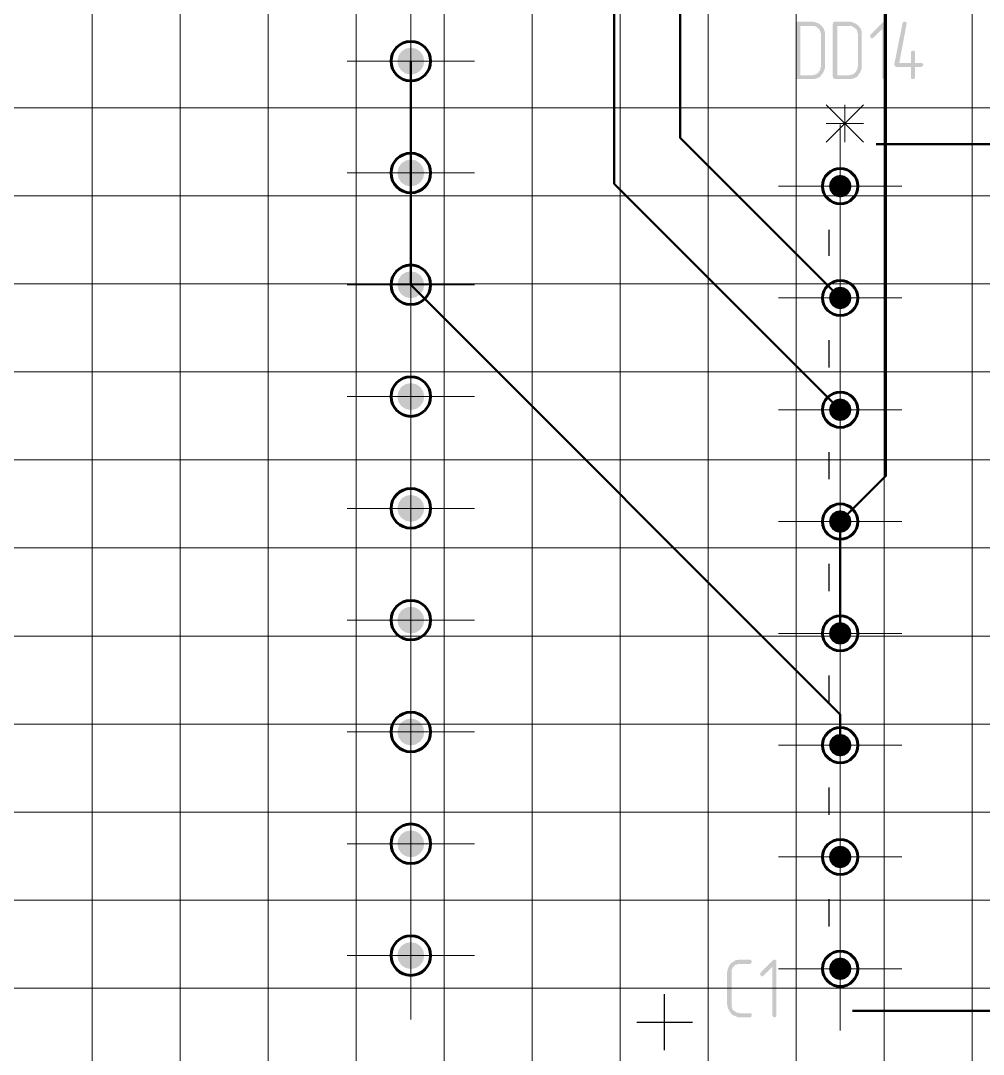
# Model space of a CAD drawing. Extents: x 260 to 1101, y 70 to 664.
# Drawn here: x 572.07 to 615.82, y 403.78 to 450.75 of the extents above; entities that cross this region are included whole.
import ezdxf

# ---------------------------------------------------------------- set-up
doc = ezdxf.new("R2010")
doc.units = 0
doc.header["$MEASUREMENT"] = 0
doc.layers.add('PDF _Геометрия', color=7, linetype='CONTINUOUS')
doc.layers.add('PDF _Сплошная заливка', color=7, linetype='CONTINUOUS')

msp = doc.modelspace()

# ---------------------------------------------------------------- hatches: boundary and pattern name
at = {"layer": 'PDF _Сплошная заливка', "transparency": 33554559}
h = msp.add_hatch(color=256, dxfattribs=at)
h.paths.add_polyline_path([(608.06, 450.501), (607.502, 450.501), (607.502, 448.266), (608.086, 448.266), (608.111, 448.292), (608.136, 448.292), (608.187, 448.292), (608.213, 448.317), (608.263, 448.342), (608.314, 448.368), (608.314, 448.393), (608.34, 448.393), (608.34, 448.419), (608.365, 448.444), (608.39, 448.495), (608.416, 448.546), (608.416, 448.596), (608.441, 448.647), (608.441, 450.146), (608.441, 450.146), (608.441, 450.171), (608.416, 450.197), (608.416, 450.222), (608.39, 450.273), (608.39, 450.324), (608.365, 450.349), (608.314, 450.4), (608.314, 450.4), (608.289, 450.425), (608.263, 450.425), (608.238, 450.451), (608.213, 450.476), (608.162, 450.501), (608.111, 450.501)], flags=0)
h.paths.add_polyline_path([(608.086, 450.705), (608.136, 450.679), (608.187, 450.679), (608.238, 450.654), (608.314, 450.628), (608.39, 450.578), (608.416, 450.552), (608.441, 450.527), (608.441, 450.527), (608.466, 450.527), (608.466, 450.501), (608.492, 450.476), (608.543, 450.425), (608.568, 450.374), (608.594, 450.298), (608.619, 450.222), (608.619, 450.171), (608.619, 450.146), (608.619, 448.647), (608.619, 448.647), (608.619, 448.622), (608.619, 448.622), (608.619, 448.596), (608.619, 448.571), (608.594, 448.52), (608.568, 448.444), (608.543, 448.393), (608.492, 448.317), (608.466, 448.292), (608.441, 448.241), (608.441, 448.241), (608.416, 448.215), (608.39, 448.19), (608.34, 448.165), (608.289, 448.139), (608.213, 448.114), (608.136, 448.088), (608.086, 448.088), (608.06, 448.088), (607.375, 448.088), (607.375, 448.088), (607.349, 448.088), (607.324, 448.114), (607.324, 448.139), (607.299, 448.165), (607.299, 448.19), (607.299, 450.603), (607.299, 450.603), (607.299, 450.603), (607.299, 450.628), (607.324, 450.654), (607.324, 450.679), (607.349, 450.679), (607.375, 450.705), (607.4, 450.705)], flags=0)
h = msp.add_hatch(color=256, dxfattribs=at)
h.paths.add_polyline_path([(609.736, 450.501), (609.177, 450.501), (609.177, 448.266), (609.761, 448.266), (609.787, 448.292), (609.812, 448.292), (609.863, 448.292), (609.914, 448.317), (609.939, 448.342), (609.99, 448.368), (609.99, 448.393), (610.015, 448.393), (610.015, 448.419), (610.041, 448.444), (610.066, 448.495), (610.092, 448.546), (610.092, 448.596), (610.117, 448.647), (610.117, 450.146), (610.117, 450.146), (610.117, 450.171), (610.092, 450.197), (610.092, 450.222), (610.092, 450.273), (610.066, 450.324), (610.041, 450.349), (609.99, 450.4), (609.99, 450.4), (609.965, 450.425), (609.939, 450.425), (609.914, 450.451), (609.888, 450.476), (609.838, 450.501), (609.787, 450.501)], flags=0)
h.paths.add_polyline_path([(609.761, 450.705), (609.812, 450.679), (609.863, 450.679), (609.914, 450.654), (609.99, 450.628), (610.066, 450.578), (610.092, 450.552), (610.117, 450.527), (610.117, 450.527), (610.142, 450.527), (610.142, 450.501), (610.168, 450.476), (610.219, 450.425), (610.244, 450.374), (610.269, 450.298), (610.295, 450.222), (610.295, 450.171), (610.295, 450.146), (610.295, 448.647), (610.295, 448.647), (610.295, 448.622), (610.295, 448.622), (610.295, 448.596), (610.295, 448.571), (610.269, 448.52), (610.244, 448.444), (610.219, 448.393), (610.168, 448.317), (610.142, 448.292), (610.117, 448.241), (610.117, 448.241), (610.092, 448.215), (610.066, 448.19), (610.015, 448.165), (609.965, 448.139), (609.888, 448.114), (609.812, 448.088), (609.761, 448.088), (609.736, 448.088), (609.051, 448.088), (609.051, 448.088), (609.025, 448.088), (609.025, 448.114), (609, 448.139), (609, 448.165), (608.974, 448.19), (608.974, 450.603), (608.974, 450.603), (608.974, 450.603), (609, 450.628), (609, 450.654), (609, 450.679), (609.025, 450.679), (609.051, 450.705), (609.076, 450.705)], flags=0)
for points in [[(611.336, 450.705), (611.361, 450.679), (611.387, 450.679), (611.387, 450.679), (611.387, 450.654), (611.412, 450.628), (611.412, 450.603), (611.412, 448.19), (611.412, 448.165), (611.412, 448.165), (611.387, 448.139), (611.387, 448.114), (611.387, 448.114), (611.361, 448.088), (611.336, 448.088), (611.31, 448.088), (611.31, 448.088), (611.31, 448.088), (611.285, 448.088), (611.26, 448.114), (611.234, 448.114), (611.234, 448.139), (611.234, 448.139), (611.234, 448.19), (611.234, 450.374), (610.828, 449.968), (610.828, 449.968), (610.803, 449.968), (610.777, 449.943), (610.752, 449.943), (610.752, 449.943), (610.726, 449.943), (610.701, 449.968), (610.701, 449.968), (610.676, 449.993), (610.676, 449.993), (610.676, 450.019), (610.676, 450.044), (610.676, 450.044), (610.676, 450.07), (610.676, 450.07), (610.701, 450.12), (611.26, 450.679), (611.26, 450.679), (611.26, 450.679), (611.285, 450.705), (611.31, 450.705), (611.31, 450.705)], [(612.275, 450.705), (612.275, 450.679), (612.301, 450.679), (612.301, 450.679), (612.326, 450.654), (612.326, 450.628), (612.326, 450.603), (612.326, 450.578), (611.996, 448.825), (612.529, 448.825), (612.529, 449.308), (612.529, 449.308), (612.529, 449.308), (612.529, 449.333), (612.554, 449.358), (612.554, 449.358), (612.58, 449.384), (612.605, 449.384), (612.631, 449.384), (612.631, 449.384), (612.631, 449.384), (612.656, 449.384), (612.681, 449.358), (612.681, 449.358), (612.707, 449.358), (612.707, 449.333), (612.707, 449.308), (612.707, 448.825), (612.986, 448.825), (613.012, 448.825), (613.037, 448.825), (613.062, 448.8), (613.062, 448.8), (613.062, 448.774), (613.088, 448.774), (613.088, 448.749), (613.088, 448.749), (613.088, 448.723), (613.062, 448.698), (613.062, 448.673), (613.062, 448.673), (613.037, 448.673), (613.012, 448.647), (612.986, 448.647), (612.707, 448.647), (612.707, 448.19), (612.707, 448.165), (612.707, 448.165), (612.707, 448.139), (612.681, 448.114), (612.681, 448.114), (612.656, 448.088), (612.656, 448.088), (612.631, 448.088), (612.605, 448.088), (612.605, 448.088), (612.58, 448.088), (612.554, 448.114), (612.554, 448.114), (612.529, 448.139), (612.529, 448.139), (612.529, 448.19), (612.529, 448.647), (611.869, 448.647), (611.844, 448.647), (611.818, 448.673), (611.793, 448.673), (611.793, 448.673), (611.793, 448.698), (611.793, 448.723), (611.767, 448.749), (611.767, 448.749), (612.148, 450.628), (612.148, 450.628), (612.148, 450.654), (612.174, 450.654), (612.174, 450.679), (612.25, 450.705), (612.25, 450.705)], [(589.801, 448.906), (589.189, 448.906), (589.236, 449.14), (589.368, 449.339), (589.567, 449.471), (589.801, 449.518)], [(589.801, 448.906), (589.801, 448.294), (589.567, 448.341), (589.368, 448.474), (589.236, 448.672), (589.189, 448.906)], [(589.801, 443.826), (589.189, 443.826), (589.236, 444.061), (589.368, 444.259), (589.567, 444.391), (589.801, 444.438)], [(589.801, 443.826), (589.801, 443.214), (589.567, 443.261), (589.368, 443.394), (589.236, 443.592), (589.189, 443.826)], [(609.314, 443.226), (609.314, 443.736), (609.509, 443.697), (609.674, 443.587), (609.785, 443.421), (609.824, 443.226)], [(609.314, 443.226), (609.314, 442.716), (609.119, 442.755), (608.954, 442.866), (608.843, 443.031), (608.804, 443.226)], [(589.801, 438.746), (589.189, 438.746), (589.236, 438.981), (589.368, 439.179), (589.567, 439.311), (589.801, 439.358)], [(589.801, 438.746), (589.801, 438.134), (589.567, 438.181), (589.368, 438.314), (589.236, 438.512), (589.189, 438.746)], [(609.314, 438.146), (609.314, 438.656), (609.509, 438.617), (609.674, 438.507), (609.785, 438.341), (609.824, 438.146)], [(609.314, 438.146), (609.314, 437.636), (609.119, 437.675), (608.954, 437.786), (608.843, 437.951), (608.804, 438.146)], [(589.801, 433.666), (589.189, 433.666), (589.236, 433.901), (589.368, 434.099), (589.567, 434.231), (589.801, 434.278)], [(589.801, 433.666), (589.801, 433.054), (589.567, 433.101), (589.368, 433.234), (589.236, 433.432), (589.189, 433.666)], [(609.314, 433.066), (609.314, 433.576), (609.509, 433.537), (609.674, 433.427), (609.785, 433.261), (609.824, 433.066)], [(609.314, 433.066), (609.314, 432.556), (609.119, 432.595), (608.954, 432.706), (608.843, 432.871), (608.804, 433.066)], [(589.801, 428.586), (589.189, 428.586), (589.236, 428.821), (589.368, 429.019), (589.567, 429.151), (589.801, 429.198)], [(589.801, 428.586), (589.801, 427.974), (589.567, 428.021), (589.368, 428.154), (589.236, 428.352), (589.189, 428.586)], [(609.314, 427.986), (609.314, 428.496), (609.509, 428.457), (609.674, 428.347), (609.785, 428.181), (609.824, 427.986)], [(609.314, 427.986), (609.314, 427.476), (609.119, 427.515), (608.954, 427.626), (608.843, 427.791), (608.804, 427.986)], [(589.801, 423.506), (589.189, 423.506), (589.236, 423.741), (589.368, 423.939), (589.567, 424.071), (589.801, 424.118)], [(589.801, 423.506), (589.801, 422.894), (589.567, 422.941), (589.368, 423.074), (589.236, 423.272), (589.189, 423.506)], [(609.314, 422.906), (609.314, 423.416), (609.509, 423.377), (609.674, 423.267), (609.785, 423.101), (609.824, 422.906)], [(609.314, 422.906), (609.314, 422.396), (609.119, 422.435), (608.954, 422.546), (608.843, 422.711), (608.804, 422.906)], [(589.801, 418.426), (589.189, 418.426), (589.236, 418.661), (589.368, 418.859), (589.567, 418.991), (589.801, 419.038)], [(589.801, 418.426), (589.801, 417.814), (589.567, 417.861), (589.368, 417.994), (589.236, 418.192), (589.189, 418.426)], [(609.314, 417.826), (609.314, 418.336), (609.509, 418.297), (609.674, 418.187), (609.785, 418.021), (609.824, 417.826)], [(609.314, 417.826), (609.314, 417.316), (609.119, 417.355), (608.954, 417.466), (608.843, 417.631), (608.804, 417.826)], [(589.801, 413.346), (589.189, 413.346), (589.236, 413.581), (589.368, 413.779), (589.567, 413.911), (589.801, 413.958)], [(589.801, 413.346), (589.801, 412.734), (589.567, 412.781), (589.368, 412.914), (589.236, 413.112), (589.189, 413.346)], [(609.314, 412.746), (609.314, 413.256), (609.509, 413.217), (609.674, 413.107), (609.785, 412.941), (609.824, 412.746)], [(609.314, 412.746), (609.314, 412.236), (609.119, 412.275), (608.954, 412.386), (608.843, 412.551), (608.804, 412.746)], [(589.801, 408.266), (589.189, 408.266), (589.236, 408.501), (589.368, 408.699), (589.567, 408.831), (589.801, 408.878)], [(589.801, 408.266), (589.801, 407.654), (589.567, 407.701), (589.368, 407.834), (589.236, 408.032), (589.189, 408.266)], [(609.314, 407.666), (609.314, 408.176), (609.509, 408.137), (609.674, 408.027), (609.785, 407.861), (609.824, 407.666)], [(605.216, 408.083), (605.242, 408.058), (605.267, 408.058), (605.267, 408.033), (605.293, 408.033), (605.293, 408.007), (605.293, 407.982), (605.293, 407.982), (605.293, 407.956), (605.293, 407.956), (605.267, 407.931), (605.267, 407.906), (605.267, 407.906), (605.242, 407.906), (605.216, 407.88), (604.709, 407.88), (604.683, 407.88), (604.658, 407.88), (604.607, 407.855), (604.556, 407.855), (604.531, 407.829), (604.48, 407.779), (604.48, 407.779), (604.455, 407.779), (604.455, 407.753), (604.429, 407.702), (604.404, 407.677), (604.379, 407.626), (604.379, 407.575), (604.379, 407.525), (604.379, 406.026), (604.379, 406.026), (604.379, 406.001), (604.379, 405.975), (604.379, 405.924), (604.404, 405.899), (604.404, 405.848), (604.429, 405.797), (604.48, 405.772), (604.48, 405.747), (604.506, 405.747), (604.531, 405.721), (604.556, 405.721), (604.582, 405.696), (604.632, 405.67), (604.683, 405.67), (604.734, 405.645), (605.216, 405.645), (605.216, 405.645), (605.242, 405.645), (605.267, 405.62), (605.267, 405.62), (605.293, 405.62), (605.293, 405.594), (605.293, 405.569), (605.293, 405.569), (605.293, 405.543), (605.293, 405.518), (605.267, 405.493), (605.267, 405.493), (605.267, 405.493), (605.242, 405.467), (605.216, 405.467), (604.734, 405.467), (604.709, 405.467), (604.658, 405.467), (604.607, 405.493), (604.556, 405.518), (604.48, 405.543), (604.429, 405.569), (604.379, 405.594), (604.353, 405.645), (604.353, 405.645), (604.353, 405.645), (604.328, 405.67), (604.302, 405.696), (604.277, 405.747), (604.252, 405.797), (604.201, 405.874), (604.201, 405.95), (604.201, 405.975), (604.175, 406.026), (604.175, 407.525), (604.175, 407.525), (604.175, 407.525), (604.175, 407.55), (604.201, 407.55), (604.201, 407.601), (604.201, 407.652), (604.226, 407.702), (604.252, 407.779), (604.302, 407.855), (604.302, 407.88), (604.353, 407.906), (604.353, 407.906), (604.353, 407.906), (604.379, 407.931), (604.404, 407.956), (604.455, 407.982), (604.506, 408.033), (604.582, 408.058), (604.658, 408.058), (604.709, 408.083)], [(606.359, 408.083), (606.359, 408.058), (606.384, 408.058), (606.384, 408.058), (606.41, 408.033), (606.41, 408.007), (606.41, 407.982), (606.41, 405.569), (606.41, 405.543), (606.41, 405.543), (606.41, 405.518), (606.384, 405.493), (606.384, 405.493), (606.384, 405.493), (606.359, 405.467), (606.334, 405.467), (606.334, 405.467), (606.308, 405.467), (606.283, 405.467), (606.257, 405.493), (606.257, 405.493), (606.257, 405.518), (606.232, 405.518), (606.232, 405.569), (606.232, 407.753), (605.826, 407.347), (605.826, 407.347), (605.826, 407.347), (605.8, 407.321), (605.775, 407.321), (605.75, 407.321), (605.75, 407.321), (605.724, 407.347), (605.699, 407.347), (605.699, 407.372), (605.699, 407.372), (605.673, 407.398), (605.673, 407.423), (605.673, 407.423), (605.673, 407.448), (605.699, 407.448), (605.699, 407.499), (606.257, 408.058), (606.257, 408.058), (606.283, 408.058), (606.308, 408.083), (606.334, 408.083), (606.334, 408.083)], [(609.314, 407.666), (609.314, 407.156), (609.119, 407.195), (608.954, 407.306), (608.843, 407.471), (608.804, 407.666)]]:
    msp.add_hatch(color=256, dxfattribs=at).paths.add_polyline_path(points)
at = {"layer": 'PDF _Сплошная заливка', "true_color": 0xffffff, "transparency": 33554559}
for points in [[(589.801, 449.518), (590.035, 449.471), (590.233, 449.339), (590.366, 449.14), (590.412, 448.906), (589.801, 448.906)], [(590.412, 448.906), (590.366, 448.672), (590.233, 448.474), (590.035, 448.341), (589.801, 448.294), (589.801, 448.906)], [(589.801, 444.438), (590.035, 444.391), (590.233, 444.259), (590.366, 444.061), (590.412, 443.826), (589.801, 443.826)], [(590.412, 443.826), (590.366, 443.592), (590.233, 443.394), (590.035, 443.261), (589.801, 443.214), (589.801, 443.826)], [(608.804, 443.226), (608.843, 443.421), (608.954, 443.587), (609.119, 443.697), (609.314, 443.736), (609.314, 443.226)], [(609.824, 443.226), (609.785, 443.031), (609.674, 442.866), (609.509, 442.755), (609.314, 442.716), (609.314, 443.226)], [(589.801, 439.358), (590.035, 439.311), (590.233, 439.179), (590.366, 438.981), (590.412, 438.746), (589.801, 438.746)], [(590.412, 438.746), (590.366, 438.512), (590.233, 438.314), (590.035, 438.181), (589.801, 438.134), (589.801, 438.746)], [(608.804, 438.146), (608.843, 438.341), (608.954, 438.507), (609.119, 438.617), (609.314, 438.656), (609.314, 438.146)], [(609.824, 438.146), (609.785, 437.951), (609.674, 437.786), (609.509, 437.675), (609.314, 437.636), (609.314, 438.146)], [(589.801, 434.278), (590.035, 434.231), (590.233, 434.099), (590.366, 433.901), (590.412, 433.666), (589.801, 433.666)], [(590.412, 433.666), (590.366, 433.432), (590.233, 433.234), (590.035, 433.101), (589.801, 433.054), (589.801, 433.666)], [(608.804, 433.066), (608.843, 433.261), (608.954, 433.427), (609.119, 433.537), (609.314, 433.576), (609.314, 433.066)], [(609.824, 433.066), (609.785, 432.871), (609.674, 432.706), (609.509, 432.595), (609.314, 432.556), (609.314, 433.066)], [(589.801, 429.198), (590.035, 429.151), (590.233, 429.019), (590.366, 428.821), (590.412, 428.586), (589.801, 428.586)], [(590.412, 428.586), (590.366, 428.352), (590.233, 428.154), (590.035, 428.021), (589.801, 427.974), (589.801, 428.586)], [(608.804, 427.986), (608.843, 428.181), (608.954, 428.347), (609.119, 428.457), (609.314, 428.496), (609.314, 427.986)], [(609.824, 427.986), (609.785, 427.791), (609.674, 427.626), (609.509, 427.515), (609.314, 427.476), (609.314, 427.986)], [(589.801, 424.118), (590.035, 424.071), (590.233, 423.939), (590.366, 423.741), (590.412, 423.506), (589.801, 423.506)], [(590.412, 423.506), (590.366, 423.272), (590.233, 423.074), (590.035, 422.941), (589.801, 422.894), (589.801, 423.506)], [(608.804, 422.906), (608.843, 423.101), (608.954, 423.267), (609.119, 423.377), (609.314, 423.416), (609.314, 422.906)], [(609.824, 422.906), (609.785, 422.711), (609.674, 422.546), (609.509, 422.435), (609.314, 422.396), (609.314, 422.906)], [(589.801, 419.038), (590.035, 418.991), (590.233, 418.859), (590.366, 418.661), (590.412, 418.426), (589.801, 418.426)], [(590.412, 418.426), (590.366, 418.192), (590.233, 417.994), (590.035, 417.861), (589.801, 417.814), (589.801, 418.426)], [(608.804, 417.826), (608.843, 418.021), (608.954, 418.187), (609.119, 418.297), (609.314, 418.336), (609.314, 417.826)], [(609.824, 417.826), (609.785, 417.631), (609.674, 417.466), (609.509, 417.355), (609.314, 417.316), (609.314, 417.826)], [(589.801, 413.958), (590.035, 413.911), (590.233, 413.779), (590.366, 413.581), (590.412, 413.346), (589.801, 413.346)], [(590.412, 413.346), (590.366, 413.112), (590.233, 412.914), (590.035, 412.781), (589.801, 412.734), (589.801, 413.346)], [(608.804, 412.746), (608.843, 412.941), (608.954, 413.107), (609.119, 413.217), (609.314, 413.256), (609.314, 412.746)], [(609.824, 412.746), (609.785, 412.551), (609.674, 412.386), (609.509, 412.275), (609.314, 412.236), (609.314, 412.746)], [(589.801, 408.878), (590.035, 408.831), (590.233, 408.699), (590.366, 408.501), (590.412, 408.266), (589.801, 408.266)], [(590.412, 408.266), (590.366, 408.032), (590.233, 407.834), (590.035, 407.701), (589.801, 407.654), (589.801, 408.266)], [(608.804, 407.666), (608.843, 407.861), (608.954, 408.027), (609.119, 408.137), (609.314, 408.176), (609.314, 407.666)], [(609.824, 407.666), (609.785, 407.471), (609.674, 407.306), (609.509, 407.195), (609.314, 407.156), (609.314, 407.666)]]:
    msp.add_hatch(color=7, dxfattribs=at).paths.add_polyline_path(points)

# ---------------------------------------------------------------- linework, layer by layer
at = {"layer": 'PDF _Геометрия', "lineweight": 18}
for points in [[(575.326, 380.306), (575.326, 382.786), (575.326, 592.786)], [(579.325, 381.546), (579.325, 382.786), (579.325, 592.786)], [(583.323, 380.306), (583.323, 382.786), (583.323, 592.786)], [(587.322, 381.546), (587.322, 382.786), (587.322, 592.786)], [(591.32, 380.306), (591.32, 382.786), (591.32, 592.786)], [(595.319, 381.546), (595.319, 382.786), (595.319, 592.786)], [(599.318, 380.306), (599.318, 382.786), (599.318, 592.786)], [(603.316, 381.546), (603.316, 382.786), (603.316, 592.786)], [(607.315, 380.306), (607.315, 382.786), (607.315, 592.786)], [(611.313, 381.546), (611.313, 382.786), (611.313, 592.786)], [(615.312, 380.306), (615.312, 382.786), (615.312, 592.786)], [(589.801, 446.006), (589.801, 451.806)], [(589.801, 446.306), (589.801, 451.506)], [(586.902, 448.906), (592.7, 448.906)], [(587.202, 448.906), (592.4, 448.906)], [(324.934, 446.786), (327.413, 446.786), (647.301, 446.786)], [(589.801, 440.926), (589.801, 446.726)], [(589.801, 441.226), (589.801, 446.426)], [(609.314, 440.426), (609.314, 446.026)], [(609.314, 440.726), (609.314, 445.726)], [(586.902, 443.826), (592.7, 443.826)], [(587.202, 443.826), (592.4, 443.826)], [(606.515, 443.226), (612.113, 443.226)], [(606.815, 443.226), (611.813, 443.226)], [(326.173, 442.786), (327.413, 442.786), (647.301, 442.786)], [(589.801, 435.846), (589.801, 441.646)], [(589.801, 436.146), (589.801, 441.346)], [(609.314, 435.346), (609.314, 440.946)], [(609.314, 435.646), (609.314, 440.646)], [(324.934, 438.786), (327.413, 438.786), (647.301, 438.786)], [(586.902, 438.746), (592.7, 438.746)], [(587.202, 438.746), (592.4, 438.746)], [(606.515, 438.146), (612.113, 438.146)], [(606.815, 438.146), (611.813, 438.146)], [(589.801, 430.766), (589.801, 436.566)], [(589.801, 431.066), (589.801, 436.266)], [(609.314, 430.266), (609.314, 435.866)], [(609.314, 430.566), (609.314, 435.566)], [(326.173, 434.786), (327.413, 434.786), (647.301, 434.786)], [(586.902, 433.666), (592.7, 433.666)], [(587.202, 433.666), (592.4, 433.666)], [(606.515, 433.066), (612.113, 433.066)], [(606.815, 433.066), (611.813, 433.066)], [(589.801, 425.686), (589.801, 431.486)], [(589.801, 425.986), (589.801, 431.186)], [(324.934, 430.786), (327.413, 430.786), (647.301, 430.786)], [(609.314, 425.186), (609.314, 430.786)], [(609.314, 425.486), (609.314, 430.486)], [(586.902, 428.586), (592.7, 428.586)], [(587.202, 428.586), (592.4, 428.586)], [(606.515, 427.986), (612.113, 427.986)], [(606.815, 427.986), (611.813, 427.986)], [(326.173, 426.786), (327.413, 426.786), (647.301, 426.786)], [(589.801, 420.606), (589.801, 426.406)], [(589.801, 420.906), (589.801, 426.106)], [(609.314, 420.106), (609.314, 425.706)], [(609.314, 420.406), (609.314, 425.406)], [(586.902, 423.506), (592.7, 423.506)], [(587.202, 423.506), (592.4, 423.506)], [(324.934, 422.786), (327.413, 422.786), (647.301, 422.786)], [(606.515, 422.906), (612.113, 422.906)], [(606.815, 422.906), (611.813, 422.906)], [(589.801, 415.526), (589.801, 421.326)], [(589.801, 415.826), (589.801, 421.026)], [(609.314, 415.026), (609.314, 420.626)], [(609.314, 415.326), (609.314, 420.326)], [(326.173, 418.786), (327.413, 418.786), (647.301, 418.786)], [(586.902, 418.426), (592.7, 418.426)], [(587.202, 418.426), (592.4, 418.426)], [(606.515, 417.826), (612.113, 417.826)], [(606.815, 417.826), (611.813, 417.826)], [(589.801, 410.446), (589.801, 416.246)], [(589.801, 410.746), (589.801, 415.946)], [(609.314, 409.946), (609.314, 415.546)], [(609.314, 410.246), (609.314, 415.246)], [(324.934, 414.786), (327.413, 414.786), (647.301, 414.786)], [(586.902, 413.346), (592.7, 413.346)], [(587.202, 413.346), (592.4, 413.346)], [(606.515, 412.746), (612.113, 412.746)], [(606.815, 412.746), (611.813, 412.746)], [(589.801, 405.366), (589.801, 411.166)], [(326.173, 410.786), (327.413, 410.786), (647.301, 410.786)], [(589.801, 405.666), (589.801, 410.866)], [(609.314, 404.866), (609.314, 410.466)], [(609.314, 405.166), (609.314, 410.166)], [(586.902, 408.266), (592.7, 408.266)], [(587.202, 408.266), (592.4, 408.266)], [(606.515, 407.666), (612.113, 407.666)], [(606.815, 407.666), (611.813, 407.666)], [(324.934, 406.786), (327.413, 406.786), (647.301, 406.786)]]:
    msp.add_lwpolyline(points, dxfattribs=at)
at = {"layer": 'PDF _Геометрия', "lineweight": 50}
for points in [[(609.314, 422.906), (609.314, 427.986), (611.389, 430.062), (611.389, 468.83), (609.314, 470.906), (609.314, 475.986)], [(589.801, 459.066), (587.572, 461.295), (587.572, 465.478), (588.487, 466.393), (591.584, 466.393), (602.045, 455.928), (602.045, 445.417), (609.314, 438.146)], [(609.314, 433.066), (599.049, 443.335), (599.049, 454.895), (589.801, 464.146)], [(609.314, 417.826), (609.314, 419.226), (589.801, 438.746), (589.801, 443.826), (589.801, 448.906)], [(610.953, 445.131), (623.987, 445.131)], [(609.876, 405.761), (623.987, 405.761)]]:
    msp.add_lwpolyline(points, dxfattribs=at)
at = {"layer": 'PDF _Геометрия', "lineweight": 15}
for points in [[(608.679, 446.917), (610.371, 445.224)], [(608.679, 445.224), (610.371, 446.917)], [(609.525, 445.224), (609.525, 446.917)], [(608.679, 446.071), (610.371, 446.071)]]:
    msp.add_lwpolyline(points, dxfattribs=at)
at = {"layer": 'PDF _Геометрия', "lineweight": 30}
for points in [[(608.806, 440.066), (608.806, 441.24)], [(608.806, 434.986), (608.806, 436.226)], [(608.806, 429.906), (608.806, 431.146)], [(608.806, 424.826), (608.806, 426.066)], [(608.806, 419.746), (608.806, 420.986)], [(608.806, 414.666), (608.806, 415.906)], [(608.806, 409.586), (608.806, 410.826)], [(601.336, 403.972), (601.336, 406.512)], [(600.067, 405.242), (602.606, 405.242)]]:
    msp.add_lwpolyline(points, dxfattribs=at)
at = {"layer": 'PDF _Геометрия', "lineweight": 60}
for centre, radius in [((589.801, 448.906), 0.9), ((589.801, 448.906), 0.9), ((589.801, 443.826), 0.9), ((589.801, 443.826), 0.9), ((609.314, 443.226), 0.8), ((609.314, 443.226), 0.8), ((589.801, 438.746), 0.9), ((589.801, 438.746), 0.9), ((609.314, 438.146), 0.8), ((609.314, 438.146), 0.8), ((589.801, 433.666), 0.9), ((589.801, 433.666), 0.9), ((609.314, 433.066), 0.8), ((609.314, 433.066), 0.8), ((589.801, 428.586), 0.9), ((589.801, 428.586), 0.9), ((609.314, 427.986), 0.8), ((609.314, 427.986), 0.8), ((589.801, 423.506), 0.9), ((589.801, 423.506), 0.9), ((609.314, 422.906), 0.8), ((609.314, 422.906), 0.8), ((589.801, 418.426), 0.9), ((589.801, 418.426), 0.9), ((609.314, 417.826), 0.8), ((609.314, 417.826), 0.8), ((589.801, 413.346), 0.9), ((589.801, 413.346), 0.9), ((609.314, 412.746), 0.8), ((609.314, 412.746), 0.8), ((589.801, 408.266), 0.9), ((589.801, 408.266), 0.9), ((609.314, 407.666), 0.8), ((609.314, 407.666), 0.8)]:
    msp.add_circle(centre, radius, dxfattribs=at)

doc.saveas('drawing.dxf')
